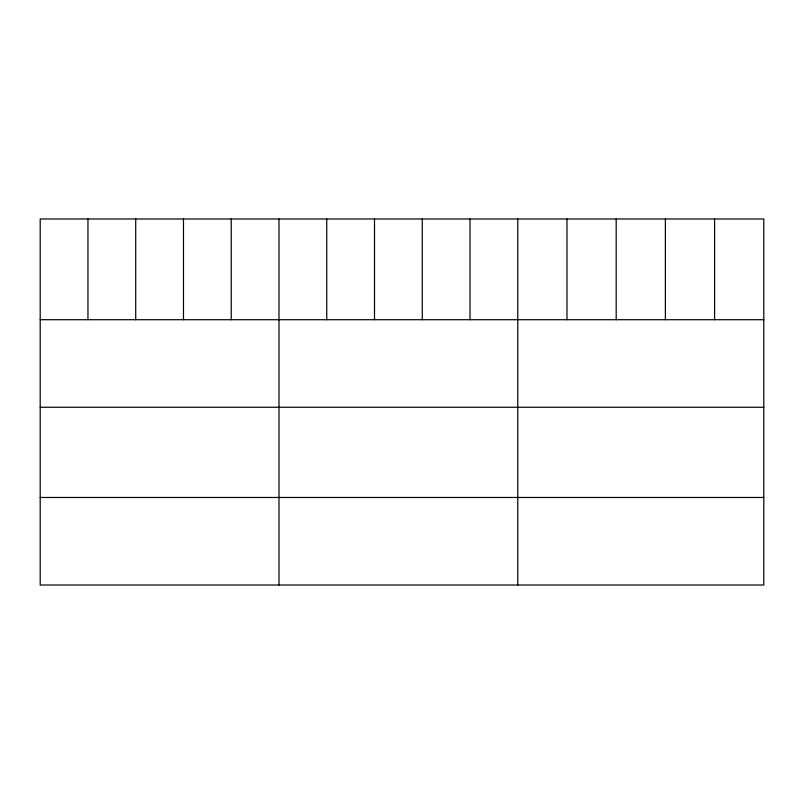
<?xml version="1.0" encoding="UTF-8"?>
<svg xmlns="http://www.w3.org/2000/svg" width="804" height="804" viewBox="0 0 804 804"><rect width="100%" height="100%" fill="white"/><g stroke="black" fill="none" stroke-linecap="round" stroke-linejoin="round"><path stroke-width="1.21" d="M763.8 319.711L763.8 585.021L40.2 585.021L40.2 218.979L763.8 218.979L763.8 319.711L40.2 319.711M40.2 407.266L763.8 407.266M40.2 497.475L763.8 497.475M714.595 218.979L714.595 319.711M665.39 218.979L665.39 319.711M616.186 218.979L616.186 319.711M566.981 218.979L566.981 319.711M517.776 218.979L517.776 585.021M470.018 218.979L470.018 319.711M422.261 218.979L422.261 319.711M374.503 218.979L374.503 319.711M326.746 218.979L326.746 319.711M278.988 218.979L278.988 585.021M231.23 218.979L231.23 319.711M183.473 218.979L183.473 319.711M135.715 218.979L135.715 319.711M87.958 218.979L87.958 319.711"/></g></svg>
